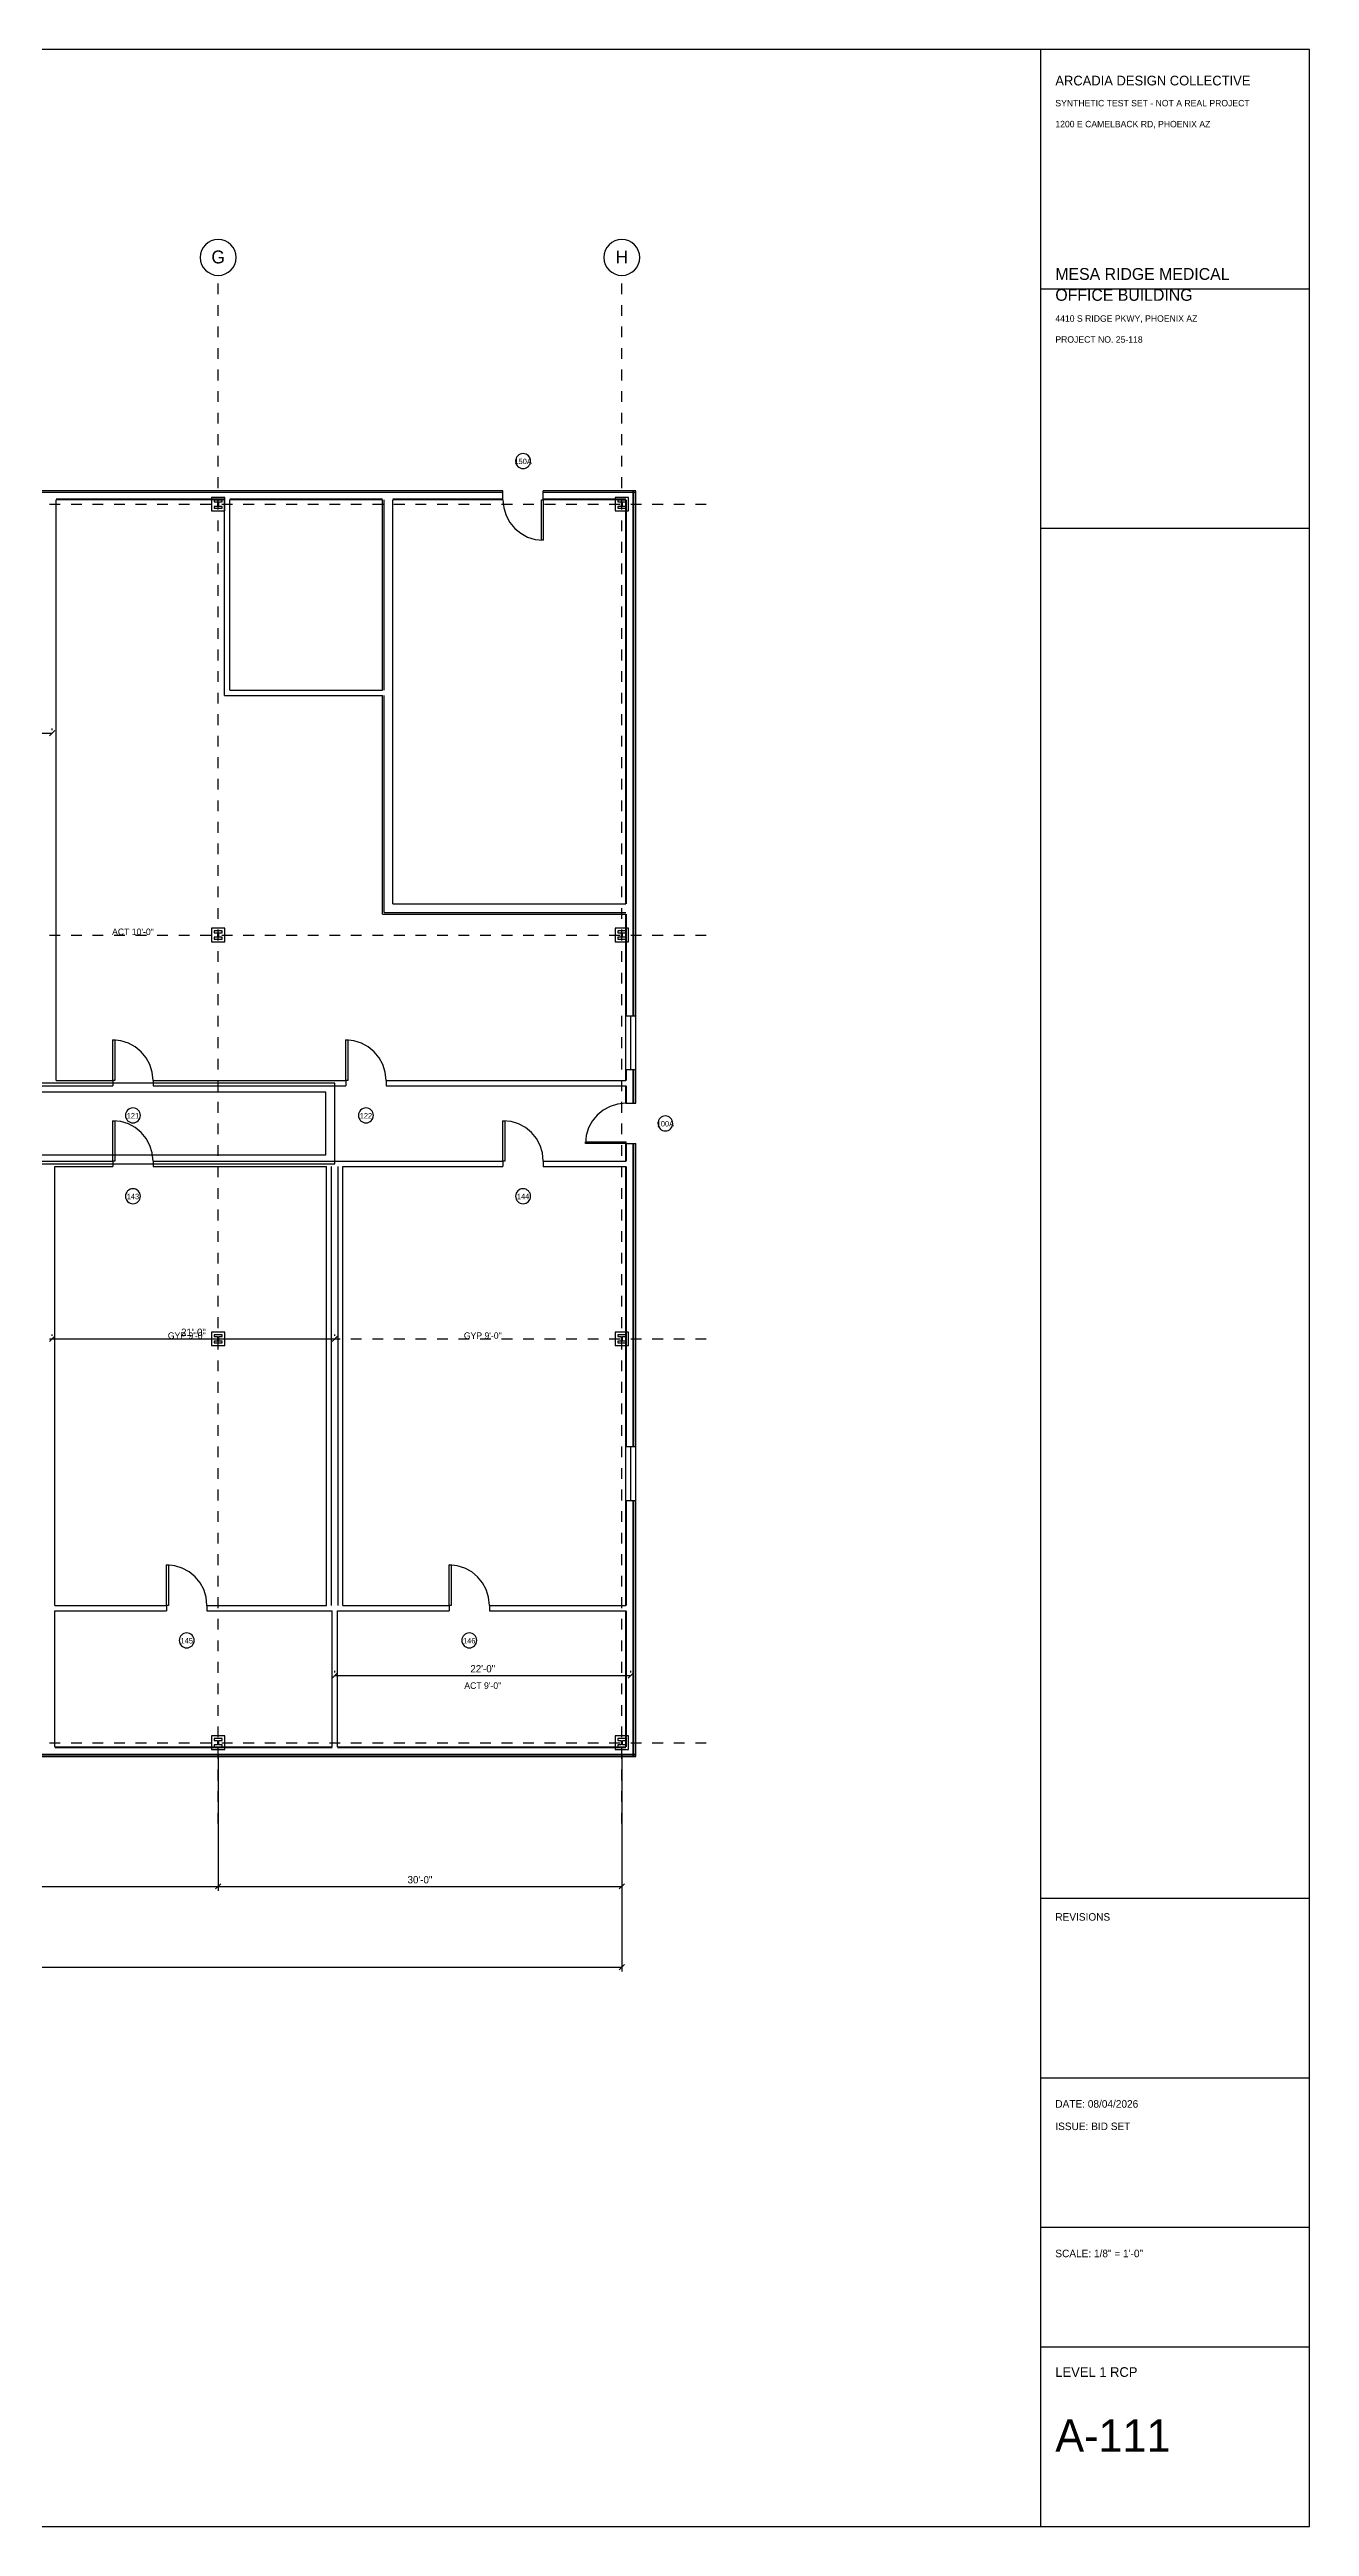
# Model space of a CAD drawing. Header units: inches. Extents: x 0.5 to 35.5, y 0.5 to 23.5.
# Drawn here: x 23.79 to 35.5, y 0.5 to 23.5 of the extents above; entities that cross this region are included whole.
import ezdxf
from ezdxf.enums import TextEntityAlignment as Align

# ---------------------------------------------------------------- set-up
doc = ezdxf.new("R2010")
doc.units = ezdxf.units.IN
doc.linetypes.add('DASHED', pattern=[0.125, 0.0833, -0.0417])
for name, color, linetype in [('A-ANNO-DIMS', 5, 'CONTINUOUS'), ('A-ANNO-SYMB', 5, 'CONTINUOUS'), ('A-ANNO-TEXT', 4, 'CONTINUOUS'), ('A-CLNG-SOFF', 3, 'CONTINUOUS'), ('A-COLS', 7, 'CONTINUOUS'), ('A-DOOR', 4, 'CONTINUOUS'), ('A-GLAZ', 3, 'CONTINUOUS'), ('A-WALL', 2, 'CONTINUOUS'), ('A-WALL-CMU', 6, 'CONTINUOUS'), ('G-ANNO-TTLB', 6, 'CONTINUOUS'), ('S-GRID', 1, 'CONTINUOUS')]:
    doc.layers.add(name, color=color, linetype=linetype)

msp = doc.modelspace()

# ---------------------------------------------------------------- linework, layer by layer
at = {"layer": 'A-ANNO-DIMS'}
for p, q in [((21.61069, 17.15278), (23.81944, 17.15278)), ((23.79489, 17.12823), (23.844, 17.17733)), ((23.81944, 17.18056), (23.81944, 17.19444)), ((23.79489, 11.50323), (23.844, 11.55233)), ((23.81944, 11.55556), (23.81944, 11.56944)), ((23.81944, 11.52778), (26.44444, 11.52778)), ((26.41989, 11.50323), (26.469, 11.55233)), ((26.44444, 11.55556), (26.44444, 11.56944)), ((26.41989, 8.37823), (26.469, 8.42733)), ((26.44444, 8.43056), (26.44444, 8.44444)), ((26.44444, 8.40278), (29.19444, 8.40278)), ((29.16989, 8.37823), (29.219, 8.42733)), ((29.19444, 8.43056), (29.19444, 8.44444)), ((25.36111, 7.66625), (25.36111, 6.40236)), ((25.36111, 7.66625), (25.36111, 6.40236)), ((29.11111, 7.66625), (29.11111, 6.40236)), ((29.11111, 7.66625), (29.11111, 5.65236)), ((21.61111, 6.44403), (25.36111, 6.44403)), ((25.33656, 6.41948), (25.38566, 6.46858)), ((25.33656, 6.41948), (25.38566, 6.46858)), ((25.36111, 6.44403), (29.11111, 6.44403)), ((29.08656, 6.41948), (29.13566, 6.46858)), ((3.19444, 5.69403), (29.11111, 5.69403)), ((29.08656, 5.66948), (29.13566, 5.71858))]:
    msp.add_line(p, q, dxfattribs=at)
at = {"layer": 'A-ANNO-SYMB'}
for p, q in [((28.12641, 19.69242), (28.125, 19.67843)), ((28.125, 19.67843), (28.12641, 19.66443)), ((28.13046, 19.70546), (28.12641, 19.69242)), ((28.12641, 19.66443), (28.13046, 19.6514)), ((28.13686, 19.71726), (28.13046, 19.70546)), ((28.13046, 19.6514), (28.13686, 19.6396)), ((28.14534, 19.72753), (28.13686, 19.71726)), ((28.13686, 19.6396), (28.14534, 19.62932)), ((28.15562, 19.73601), (28.14534, 19.72753)), ((28.14534, 19.62932), (28.15562, 19.62084)), ((28.16741, 19.74242), (28.15562, 19.73601)), ((28.15562, 19.62084), (28.16741, 19.61444)), ((28.18045, 19.74646), (28.16741, 19.74242)), ((28.16741, 19.61444), (28.18045, 19.6104)), ((28.19444, 19.74787), (28.18045, 19.74646)), ((28.18045, 19.6104), (28.19444, 19.60898)), ((28.20844, 19.74646), (28.19444, 19.74787)), ((28.19444, 19.60898), (28.20844, 19.6104)), ((28.22148, 19.74242), (28.20844, 19.74646)), ((28.20844, 19.6104), (28.22148, 19.61444)), ((28.23327, 19.73601), (28.22148, 19.74242)), ((28.22148, 19.61444), (28.23327, 19.62084)), ((28.24355, 19.72753), (28.23327, 19.73601)), ((28.23327, 19.62084), (28.24355, 19.62932)), ((28.25203, 19.71726), (28.24355, 19.72753)), ((28.24355, 19.62932), (28.25203, 19.6396)), ((28.25843, 19.70546), (28.25203, 19.71726)), ((28.25203, 19.6396), (28.25843, 19.6514)), ((28.26248, 19.69242), (28.25843, 19.70546)), ((28.25843, 19.6514), (28.26248, 19.66443)), ((28.26389, 19.67843), (28.26248, 19.69242)), ((28.26248, 19.66443), (28.26389, 19.67843)), ((24.50141, 13.61638), (24.5, 13.60239)), ((24.5, 13.60239), (24.50141, 13.58839)), ((24.50546, 13.62942), (24.50141, 13.61638)), ((24.50141, 13.58839), (24.50546, 13.57536)), ((24.51186, 13.64121), (24.50546, 13.62942)), ((24.50546, 13.57536), (24.51186, 13.56356)), ((24.52034, 13.65149), (24.51186, 13.64121)), ((24.53062, 13.65997), (24.52034, 13.65149)), ((24.54241, 13.66637), (24.53062, 13.65997)), ((24.55545, 13.67042), (24.54241, 13.66637)), ((24.56944, 13.67183), (24.55545, 13.67042)), ((24.58344, 13.67042), (24.56944, 13.67183)), ((24.59648, 13.66637), (24.58344, 13.67042)), ((24.60827, 13.65997), (24.59648, 13.66637)), ((24.61855, 13.65149), (24.60827, 13.65997)), ((24.62703, 13.64121), (24.61855, 13.65149)), ((24.63343, 13.62942), (24.62703, 13.64121)), ((24.62703, 13.56356), (24.63343, 13.57536)), ((24.63748, 13.61638), (24.63343, 13.62942)), ((24.63343, 13.57536), (24.63748, 13.58839)), ((24.63889, 13.60239), (24.63748, 13.61638)), ((24.63748, 13.58839), (24.63889, 13.60239)), ((26.66612, 13.61638), (26.66471, 13.60239)), ((26.66471, 13.60239), (26.66612, 13.58839)), ((26.67017, 13.62942), (26.66612, 13.61638)), ((26.66612, 13.58839), (26.67017, 13.57536)), ((26.67657, 13.64121), (26.67017, 13.62942)), ((26.67017, 13.57536), (26.67657, 13.56356)), ((26.68505, 13.65149), (26.67657, 13.64121)), ((26.69533, 13.65997), (26.68505, 13.65149)), ((26.70713, 13.66637), (26.69533, 13.65997)), ((26.72016, 13.67042), (26.70713, 13.66637)), ((26.73416, 13.67183), (26.72016, 13.67042)), ((26.74815, 13.67042), (26.73416, 13.67183)), ((26.76119, 13.66637), (26.74815, 13.67042)), ((26.77299, 13.65997), (26.76119, 13.66637)), ((26.78326, 13.65149), (26.77299, 13.65997)), ((26.79174, 13.64121), (26.78326, 13.65149)), ((26.79815, 13.62942), (26.79174, 13.64121)), ((26.79174, 13.56356), (26.79815, 13.57536)), ((26.80219, 13.61638), (26.79815, 13.62942)), ((26.79815, 13.57536), (26.80219, 13.58839)), ((26.8036, 13.60239), (26.80219, 13.61638)), ((26.80219, 13.58839), (26.8036, 13.60239)), ((29.46656, 13.57688), (29.45808, 13.5666)), ((29.47684, 13.58536), (29.46656, 13.57688)), ((29.48864, 13.59176), (29.47684, 13.58536)), ((29.50167, 13.59581), (29.48864, 13.59176)), ((29.51567, 13.59722), (29.50167, 13.59581)), ((29.52966, 13.59581), (29.51567, 13.59722)), ((29.5427, 13.59176), (29.52966, 13.59581)), ((29.5545, 13.58536), (29.5427, 13.59176)), ((29.56477, 13.57688), (29.5545, 13.58536)), ((29.57325, 13.5666), (29.56477, 13.57688)), ((24.51186, 13.56356), (24.52034, 13.55328)), ((24.52034, 13.55328), (24.53062, 13.5448)), ((24.53062, 13.5448), (24.54241, 13.5384)), ((24.54241, 13.5384), (24.55545, 13.53435)), ((24.55545, 13.53435), (24.56944, 13.53294)), ((24.56944, 13.53294), (24.58344, 13.53435)), ((24.58344, 13.53435), (24.59648, 13.5384)), ((24.59648, 13.5384), (24.60827, 13.5448)), ((24.60827, 13.5448), (24.61855, 13.55328)), ((24.61855, 13.55328), (24.62703, 13.56356)), ((26.67657, 13.56356), (26.68505, 13.55328)), ((26.68505, 13.55328), (26.69533, 13.5448)), ((26.69533, 13.5448), (26.70713, 13.5384)), ((26.70713, 13.5384), (26.72016, 13.53435)), ((26.72016, 13.53435), (26.73416, 13.53294)), ((26.73416, 13.53294), (26.74815, 13.53435)), ((26.74815, 13.53435), (26.76119, 13.5384)), ((26.76119, 13.5384), (26.77299, 13.5448)), ((26.77299, 13.5448), (26.78326, 13.55328)), ((26.78326, 13.55328), (26.79174, 13.56356)), ((29.44763, 13.54177), (29.44622, 13.52778)), ((29.44622, 13.52778), (29.44763, 13.51378)), ((29.45168, 13.55481), (29.44763, 13.54177)), ((29.44763, 13.51378), (29.45168, 13.50075)), ((29.45808, 13.5666), (29.45168, 13.55481)), ((29.45168, 13.50075), (29.45808, 13.48895)), ((29.45808, 13.48895), (29.46656, 13.47867)), ((29.46656, 13.47867), (29.47684, 13.47019)), ((29.47684, 13.47019), (29.48864, 13.46379)), ((29.48864, 13.46379), (29.50167, 13.45974)), ((29.50167, 13.45974), (29.51567, 13.45833)), ((29.51567, 13.45833), (29.52966, 13.45974)), ((29.52966, 13.45974), (29.5427, 13.46379)), ((29.5427, 13.46379), (29.5545, 13.47019)), ((29.5545, 13.47019), (29.56477, 13.47867)), ((29.56477, 13.47867), (29.57325, 13.48895)), ((29.57966, 13.55481), (29.57325, 13.5666)), ((29.57325, 13.48895), (29.57966, 13.50075)), ((29.5837, 13.54177), (29.57966, 13.55481)), ((29.57966, 13.50075), (29.5837, 13.51378)), ((29.58511, 13.52778), (29.5837, 13.54177)), ((29.5837, 13.51378), (29.58511, 13.52778)), ((24.51186, 12.89121), (24.50546, 12.87942)), ((24.52034, 12.90149), (24.51186, 12.89121)), ((24.53062, 12.90997), (24.52034, 12.90149)), ((24.54241, 12.91637), (24.53062, 12.90997)), ((24.55545, 12.92042), (24.54241, 12.91637)), ((24.56944, 12.92183), (24.55545, 12.92042)), ((24.58344, 12.92042), (24.56944, 12.92183)), ((24.59648, 12.91637), (24.58344, 12.92042)), ((24.60827, 12.90997), (24.59648, 12.91637)), ((24.61855, 12.90149), (24.60827, 12.90997)), ((24.62703, 12.89121), (24.61855, 12.90149)), ((24.63343, 12.87942), (24.62703, 12.89121)), ((28.13686, 12.89121), (28.13046, 12.87942)), ((28.14534, 12.90149), (28.13686, 12.89121)), ((28.15562, 12.90997), (28.14534, 12.90149)), ((28.16741, 12.91637), (28.15562, 12.90997)), ((28.18045, 12.92042), (28.16741, 12.91637)), ((28.19444, 12.92183), (28.18045, 12.92042)), ((28.20844, 12.92042), (28.19444, 12.92183)), ((28.22148, 12.91637), (28.20844, 12.92042)), ((28.23327, 12.90997), (28.22148, 12.91637)), ((28.24355, 12.90149), (28.23327, 12.90997)), ((28.25203, 12.89121), (28.24355, 12.90149)), ((28.25843, 12.87942), (28.25203, 12.89121)), ((24.50141, 12.86638), (24.5, 12.85239)), ((24.5, 12.85239), (24.50141, 12.83839)), ((24.50546, 12.87942), (24.50141, 12.86638)), ((24.50141, 12.83839), (24.50546, 12.82536)), ((24.50546, 12.82536), (24.51186, 12.81356)), ((24.51186, 12.81356), (24.52034, 12.80328)), ((24.52034, 12.80328), (24.53062, 12.7948)), ((24.53062, 12.7948), (24.54241, 12.7884)), ((24.54241, 12.7884), (24.55545, 12.78435)), ((24.55545, 12.78435), (24.56944, 12.78294)), ((24.56944, 12.78294), (24.58344, 12.78435)), ((24.58344, 12.78435), (24.59648, 12.7884)), ((24.59648, 12.7884), (24.60827, 12.7948)), ((24.60827, 12.7948), (24.61855, 12.80328)), ((24.61855, 12.80328), (24.62703, 12.81356)), ((24.62703, 12.81356), (24.63343, 12.82536)), ((24.63748, 12.86638), (24.63343, 12.87942)), ((24.63343, 12.82536), (24.63748, 12.83839)), ((24.63889, 12.85239), (24.63748, 12.86638)), ((24.63748, 12.83839), (24.63889, 12.85239)), ((28.12641, 12.86638), (28.125, 12.85239)), ((28.125, 12.85239), (28.12641, 12.83839)), ((28.13046, 12.87942), (28.12641, 12.86638)), ((28.12641, 12.83839), (28.13046, 12.82536)), ((28.13046, 12.82536), (28.13686, 12.81356)), ((28.13686, 12.81356), (28.14534, 12.80328)), ((28.14534, 12.80328), (28.15562, 12.7948)), ((28.15562, 12.7948), (28.16741, 12.7884)), ((28.16741, 12.7884), (28.18045, 12.78435)), ((28.18045, 12.78435), (28.19444, 12.78294)), ((28.19444, 12.78294), (28.20844, 12.78435)), ((28.20844, 12.78435), (28.22148, 12.7884)), ((28.22148, 12.7884), (28.23327, 12.7948)), ((28.23327, 12.7948), (28.24355, 12.80328)), ((28.24355, 12.80328), (28.25203, 12.81356)), ((28.25203, 12.81356), (28.25843, 12.82536)), ((28.26248, 12.86638), (28.25843, 12.87942)), ((28.25843, 12.82536), (28.26248, 12.83839)), ((28.26389, 12.85239), (28.26248, 12.86638)), ((28.26248, 12.83839), (28.26389, 12.85239)), ((25.00141, 8.74138), (25, 8.72739)), ((25.00546, 8.75442), (25.00141, 8.74138)), ((25.01186, 8.76621), (25.00546, 8.75442)), ((25.02034, 8.77649), (25.01186, 8.76621)), ((25.03062, 8.78497), (25.02034, 8.77649)), ((25.04241, 8.79137), (25.03062, 8.78497)), ((25.05545, 8.79542), (25.04241, 8.79137)), ((25.06944, 8.79683), (25.05545, 8.79542)), ((25.08344, 8.79542), (25.06944, 8.79683)), ((25.09648, 8.79137), (25.08344, 8.79542)), ((25.10827, 8.78497), (25.09648, 8.79137)), ((25.11855, 8.77649), (25.10827, 8.78497)), ((25.12703, 8.76621), (25.11855, 8.77649)), ((25.13343, 8.75442), (25.12703, 8.76621)), ((25.13748, 8.74138), (25.13343, 8.75442)), ((25.13889, 8.72739), (25.13748, 8.74138)), ((27.62641, 8.74138), (27.625, 8.72739)), ((27.63046, 8.75442), (27.62641, 8.74138)), ((27.63686, 8.76621), (27.63046, 8.75442)), ((27.64534, 8.77649), (27.63686, 8.76621)), ((27.65562, 8.78497), (27.64534, 8.77649)), ((27.66741, 8.79137), (27.65562, 8.78497)), ((27.68045, 8.79542), (27.66741, 8.79137)), ((27.69444, 8.79683), (27.68045, 8.79542)), ((27.70844, 8.79542), (27.69444, 8.79683)), ((27.72148, 8.79137), (27.70844, 8.79542)), ((27.73327, 8.78497), (27.72148, 8.79137)), ((27.74355, 8.77649), (27.73327, 8.78497)), ((27.75203, 8.76621), (27.74355, 8.77649)), ((27.75843, 8.75442), (27.75203, 8.76621)), ((27.76248, 8.74138), (27.75843, 8.75442)), ((27.76389, 8.72739), (27.76248, 8.74138)), ((25, 8.72739), (25.00141, 8.71339)), ((25.00141, 8.71339), (25.00546, 8.70036)), ((25.00546, 8.70036), (25.01186, 8.68856)), ((25.01186, 8.68856), (25.02034, 8.67828)), ((25.02034, 8.67828), (25.03062, 8.6698)), ((25.03062, 8.6698), (25.04241, 8.6634)), ((25.04241, 8.6634), (25.05545, 8.65935)), ((25.05545, 8.65935), (25.06944, 8.65794)), ((25.06944, 8.65794), (25.08344, 8.65935)), ((25.08344, 8.65935), (25.09648, 8.6634)), ((25.09648, 8.6634), (25.10827, 8.6698)), ((25.10827, 8.6698), (25.11855, 8.67828)), ((25.11855, 8.67828), (25.12703, 8.68856)), ((25.12703, 8.68856), (25.13343, 8.70036)), ((25.13343, 8.70036), (25.13748, 8.71339)), ((25.13748, 8.71339), (25.13889, 8.72739)), ((27.625, 8.72739), (27.62641, 8.71339)), ((27.62641, 8.71339), (27.63046, 8.70036)), ((27.63046, 8.70036), (27.63686, 8.68856)), ((27.63686, 8.68856), (27.64534, 8.67828)), ((27.64534, 8.67828), (27.65562, 8.6698)), ((27.65562, 8.6698), (27.66741, 8.6634)), ((27.66741, 8.6634), (27.68045, 8.65935)), ((27.68045, 8.65935), (27.69444, 8.65794)), ((27.69444, 8.65794), (27.70844, 8.65935)), ((27.70844, 8.65935), (27.72148, 8.6634)), ((27.72148, 8.6634), (27.73327, 8.6698)), ((27.73327, 8.6698), (27.74355, 8.67828)), ((27.74355, 8.67828), (27.75203, 8.68856)), ((27.75203, 8.68856), (27.75843, 8.70036)), ((27.75843, 8.70036), (27.76248, 8.71339)), ((27.76248, 8.71339), (27.76389, 8.72739))]:
    msp.add_line(p, q, dxfattribs=at)
at = {"layer": 'A-CLNG-SOFF'}
for p, q in [((26.44444, 13.90278), (6.94444, 13.90278)), ((26.36111, 13.81944), (7.02778, 13.81944)), ((26.36111, 13.23611), (26.36111, 13.81944)), ((26.44444, 13.15278), (26.44444, 13.90278)), ((6.94444, 13.15278), (26.44444, 13.15278)), ((7.02778, 13.23611), (26.36111, 13.23611))]:
    msp.add_line(p, q, dxfattribs=at)
at = {"layer": 'A-COLS'}
for p, q in [((25.42361, 19.34028), (25.29861, 19.34028)), ((25.29861, 19.34028), (25.29861, 19.21528)), ((25.42361, 19.21528), (25.42361, 19.34028)), ((29.17361, 19.34028), (29.04861, 19.34028)), ((29.04861, 19.34028), (29.04861, 19.21528)), ((29.17361, 19.21528), (29.17361, 19.34028)), ((25.29861, 19.21528), (25.42361, 19.21528)), ((25.39861, 19.31528), (25.32361, 19.31528)), ((25.32361, 19.31528), (25.32361, 19.29861)), ((25.32361, 19.29861), (25.35417, 19.29861)), ((25.35417, 19.25694), (25.32361, 19.25694)), ((25.32361, 19.25694), (25.32361, 19.24028)), ((25.32361, 19.24028), (25.39861, 19.24028)), ((25.35417, 19.29861), (25.35417, 19.25694)), ((25.36806, 19.25694), (25.36806, 19.29861)), ((25.36806, 19.29861), (25.39861, 19.29861)), ((25.39861, 19.25694), (25.36806, 19.25694)), ((25.39861, 19.29861), (25.39861, 19.31528)), ((25.39861, 19.24028), (25.39861, 19.25694)), ((29.04861, 19.21528), (29.17361, 19.21528)), ((29.14861, 19.31528), (29.07361, 19.31528)), ((29.07361, 19.31528), (29.07361, 19.29861)), ((29.07361, 19.29861), (29.10417, 19.29861)), ((29.10417, 19.25694), (29.07361, 19.25694)), ((29.07361, 19.25694), (29.07361, 19.24028)), ((29.07361, 19.24028), (29.14861, 19.24028)), ((29.10417, 19.29861), (29.10417, 19.25694)), ((29.11806, 19.25694), (29.11806, 19.29861)), ((29.11806, 19.29861), (29.14861, 19.29861)), ((29.14861, 19.25694), (29.11806, 19.25694)), ((29.14861, 19.29861), (29.14861, 19.31528)), ((29.14861, 19.24028), (29.14861, 19.25694)), ((25.42361, 15.34028), (25.29861, 15.34028)), ((25.29861, 15.34028), (25.29861, 15.21528)), ((25.29861, 15.21528), (25.42361, 15.21528)), ((25.39861, 15.31528), (25.32361, 15.31528)), ((25.32361, 15.31528), (25.32361, 15.29861)), ((25.32361, 15.29861), (25.35417, 15.29861)), ((25.35417, 15.25694), (25.32361, 15.25694)), ((25.32361, 15.25694), (25.32361, 15.24028)), ((25.32361, 15.24028), (25.39861, 15.24028)), ((25.35417, 15.29861), (25.35417, 15.25694)), ((25.36806, 15.25694), (25.36806, 15.29861)), ((25.36806, 15.29861), (25.39861, 15.29861)), ((25.39861, 15.25694), (25.36806, 15.25694)), ((25.39861, 15.29861), (25.39861, 15.31528)), ((25.39861, 15.24028), (25.39861, 15.25694)), ((25.42361, 15.21528), (25.42361, 15.34028)), ((29.17361, 15.34028), (29.04861, 15.34028)), ((29.04861, 15.34028), (29.04861, 15.21528)), ((29.04861, 15.21528), (29.17361, 15.21528)), ((29.14861, 15.31528), (29.07361, 15.31528)), ((29.07361, 15.31528), (29.07361, 15.29861)), ((29.07361, 15.29861), (29.10417, 15.29861)), ((29.10417, 15.25694), (29.07361, 15.25694)), ((29.07361, 15.25694), (29.07361, 15.24028)), ((29.07361, 15.24028), (29.14861, 15.24028)), ((29.10417, 15.29861), (29.10417, 15.25694)), ((29.11806, 15.25694), (29.11806, 15.29861)), ((29.11806, 15.29861), (29.14861, 15.29861)), ((29.14861, 15.25694), (29.11806, 15.25694)), ((29.14861, 15.29861), (29.14861, 15.31528)), ((29.14861, 15.24028), (29.14861, 15.25694)), ((29.17361, 15.21528), (29.17361, 15.34028)), ((25.42361, 11.59028), (25.29861, 11.59028)), ((25.29861, 11.59028), (25.29861, 11.46528)), ((25.39861, 11.56528), (25.32361, 11.56528)), ((25.32361, 11.56528), (25.32361, 11.54861)), ((25.32361, 11.54861), (25.35417, 11.54861)), ((25.35417, 11.50694), (25.32361, 11.50694)), ((25.32361, 11.50694), (25.32361, 11.49028)), ((25.35417, 11.54861), (25.35417, 11.50694)), ((25.36806, 11.50694), (25.36806, 11.54861)), ((25.36806, 11.54861), (25.39861, 11.54861)), ((25.39861, 11.50694), (25.36806, 11.50694)), ((25.39861, 11.54861), (25.39861, 11.56528)), ((25.39861, 11.49028), (25.39861, 11.50694)), ((25.42361, 11.46528), (25.42361, 11.59028)), ((29.17361, 11.59028), (29.04861, 11.59028)), ((29.04861, 11.59028), (29.04861, 11.46528)), ((29.14861, 11.56528), (29.07361, 11.56528)), ((29.07361, 11.56528), (29.07361, 11.54861)), ((29.07361, 11.54861), (29.10417, 11.54861)), ((29.10417, 11.50694), (29.07361, 11.50694)), ((29.07361, 11.50694), (29.07361, 11.49028)), ((29.10417, 11.54861), (29.10417, 11.50694)), ((29.11806, 11.50694), (29.11806, 11.54861)), ((29.11806, 11.54861), (29.14861, 11.54861)), ((29.14861, 11.50694), (29.11806, 11.50694)), ((29.14861, 11.54861), (29.14861, 11.56528)), ((29.14861, 11.49028), (29.14861, 11.50694)), ((29.17361, 11.46528), (29.17361, 11.59028)), ((25.29861, 11.46528), (25.42361, 11.46528)), ((25.32361, 11.49028), (25.39861, 11.49028)), ((29.04861, 11.46528), (29.17361, 11.46528)), ((29.07361, 11.49028), (29.14861, 11.49028)), ((25.42361, 7.84028), (25.29861, 7.84028)), ((25.29861, 7.84028), (25.29861, 7.71528)), ((25.42361, 7.71528), (25.42361, 7.84028)), ((29.17361, 7.84028), (29.04861, 7.84028)), ((29.04861, 7.84028), (29.04861, 7.71528)), ((29.17361, 7.71528), (29.17361, 7.84028)), ((25.29861, 7.71528), (25.42361, 7.71528)), ((25.39861, 7.81528), (25.32361, 7.81528)), ((25.32361, 7.81528), (25.32361, 7.79861)), ((25.32361, 7.79861), (25.35417, 7.79861)), ((25.35417, 7.75694), (25.32361, 7.75694)), ((25.32361, 7.75694), (25.32361, 7.74028)), ((25.32361, 7.74028), (25.39861, 7.74028)), ((25.35417, 7.79861), (25.35417, 7.75694)), ((25.36806, 7.75694), (25.36806, 7.79861)), ((25.36806, 7.79861), (25.39861, 7.79861)), ((25.39861, 7.75694), (25.36806, 7.75694)), ((25.39861, 7.79861), (25.39861, 7.81528)), ((25.39861, 7.74028), (25.39861, 7.75694)), ((29.04861, 7.71528), (29.17361, 7.71528)), ((29.14861, 7.81528), (29.07361, 7.81528)), ((29.07361, 7.81528), (29.07361, 7.79861)), ((29.07361, 7.79861), (29.10417, 7.79861)), ((29.10417, 7.75694), (29.07361, 7.75694)), ((29.07361, 7.75694), (29.07361, 7.74028)), ((29.07361, 7.74028), (29.14861, 7.74028)), ((29.10417, 7.79861), (29.10417, 7.75694)), ((29.11806, 7.75694), (29.11806, 7.79861)), ((29.11806, 7.79861), (29.14861, 7.79861)), ((29.14861, 7.75694), (29.11806, 7.75694)), ((29.14861, 7.79861), (29.14861, 7.81528)), ((29.14861, 7.74028), (29.14861, 7.75694))]:
    msp.add_line(p, q, dxfattribs=at)
at = {"layer": 'A-DOOR'}
for p, q in [((28.00694, 19.31879), (28.01456, 19.24322)), ((28.01456, 19.24322), (28.03641, 19.17283)), ((28.03641, 19.17283), (28.07099, 19.10913)), ((28.07099, 19.10913), (28.11678, 19.05363)), ((28.36372, 18.94379), (28.36372, 19.31879)), ((28.36372, 19.31879), (28.38194, 19.31879)), ((28.38194, 19.31879), (28.38194, 18.94379)), ((28.11678, 19.05363), (28.17228, 19.00784)), ((28.17228, 19.00784), (28.23598, 18.97326)), ((28.23598, 18.97326), (28.30637, 18.95141)), ((28.30637, 18.95141), (28.38194, 18.94379)), ((28.38194, 18.94379), (28.36372, 18.94379)), ((24.38194, 13.92817), (24.38194, 14.30317)), ((24.38194, 14.30317), (24.40017, 14.30317)), ((24.45752, 14.29555), (24.38194, 14.30317)), ((24.40017, 14.30317), (24.40017, 13.92817)), ((24.52791, 14.2737), (24.45752, 14.29555)), ((24.59161, 14.23912), (24.52791, 14.2737)), ((26.54666, 13.92817), (26.54666, 14.30317)), ((26.54666, 14.30317), (26.56489, 14.30317)), ((26.62223, 14.29555), (26.54666, 14.30317)), ((26.56489, 14.30317), (26.56489, 13.92817)), ((26.69262, 14.2737), (26.62223, 14.29555)), ((26.75632, 14.23912), (26.69262, 14.2737)), ((24.64711, 14.19333), (24.59161, 14.23912)), ((24.6929, 14.13783), (24.64711, 14.19333)), ((24.72748, 14.07414), (24.6929, 14.13783)), ((24.74933, 14.00374), (24.72748, 14.07414)), ((26.81182, 14.19333), (26.75632, 14.23912)), ((26.85761, 14.13783), (26.81182, 14.19333)), ((26.89219, 14.07414), (26.85761, 14.13783)), ((26.91404, 14.00374), (26.89219, 14.07414)), ((24.40017, 13.92817), (24.38194, 13.92817)), ((24.75694, 13.92817), (24.74933, 14.00374)), ((26.56489, 13.92817), (26.54666, 13.92817)), ((26.92166, 13.92817), (26.91404, 14.00374)), ((28.88306, 13.60544), (28.83726, 13.54994)), ((28.93855, 13.65123), (28.88306, 13.60544)), ((29.00225, 13.68581), (28.93855, 13.65123)), ((29.07264, 13.70766), (29.00225, 13.68581)), ((29.14822, 13.71528), (29.07264, 13.70766)), ((24.38194, 13.17817), (24.38194, 13.55317)), ((24.38194, 13.55317), (24.40017, 13.55317)), ((24.45752, 13.54555), (24.38194, 13.55317)), ((24.40017, 13.55317), (24.40017, 13.17817)), ((24.52791, 13.5237), (24.45752, 13.54555)), ((24.59161, 13.48912), (24.52791, 13.5237)), ((24.64711, 13.44333), (24.59161, 13.48912)), ((24.6929, 13.38783), (24.64711, 13.44333)), ((24.72748, 13.32414), (24.6929, 13.38783)), ((28.00694, 13.17817), (28.00694, 13.55317)), ((28.00694, 13.55317), (28.02517, 13.55317)), ((28.08252, 13.54555), (28.00694, 13.55317)), ((28.02517, 13.55317), (28.02517, 13.17817)), ((28.15291, 13.5237), (28.08252, 13.54555)), ((28.21661, 13.48912), (28.15291, 13.5237)), ((28.27211, 13.44333), (28.21661, 13.48912)), ((28.3179, 13.38783), (28.27211, 13.44333)), ((28.35248, 13.32414), (28.3179, 13.38783)), ((28.78084, 13.41585), (28.77322, 13.34028)), ((28.77322, 13.34028), (28.77322, 13.35851)), ((28.77322, 13.35851), (29.14822, 13.35851)), ((29.14822, 13.34028), (28.77322, 13.34028)), ((28.80269, 13.48624), (28.78084, 13.41585)), ((28.83726, 13.54994), (28.80269, 13.48624)), ((29.14822, 13.35851), (29.14822, 13.34028)), ((24.40017, 13.17817), (24.38194, 13.17817)), ((24.74933, 13.25374), (24.72748, 13.32414)), ((24.75694, 13.17817), (24.74933, 13.25374)), ((28.02517, 13.17817), (28.00694, 13.17817)), ((28.37433, 13.25374), (28.35248, 13.32414)), ((28.38194, 13.17817), (28.37433, 13.25374)), ((24.88194, 9.05317), (24.88194, 9.42817)), ((24.88194, 9.42817), (24.90017, 9.42817)), ((24.95752, 9.42055), (24.88194, 9.42817)), ((24.90017, 9.42817), (24.90017, 9.05317)), ((25.02791, 9.3987), (24.95752, 9.42055)), ((25.09161, 9.36412), (25.02791, 9.3987)), ((25.14711, 9.31833), (25.09161, 9.36412)), ((25.1929, 9.26283), (25.14711, 9.31833)), ((25.22748, 9.19914), (25.1929, 9.26283)), ((27.50694, 9.05317), (27.50694, 9.42817)), ((27.50694, 9.42817), (27.52517, 9.42817)), ((27.58252, 9.42055), (27.50694, 9.42817)), ((27.52517, 9.42817), (27.52517, 9.05317)), ((27.65291, 9.3987), (27.58252, 9.42055)), ((27.71661, 9.36412), (27.65291, 9.3987)), ((27.77211, 9.31833), (27.71661, 9.36412)), ((27.8179, 9.26283), (27.77211, 9.31833)), ((27.85248, 9.19914), (27.8179, 9.26283)), ((24.90017, 9.05317), (24.88194, 9.05317)), ((25.24933, 9.12874), (25.22748, 9.19914)), ((25.25694, 9.05317), (25.24933, 9.12874)), ((27.52517, 9.05317), (27.50694, 9.05317)), ((27.87433, 9.12874), (27.85248, 9.19914)), ((27.88194, 9.05317), (27.87433, 9.12874))]:
    msp.add_line(p, q, dxfattribs=at)
at = {"layer": 'A-GLAZ'}
for p, q in [((29.14822, 14.02778), (29.14822, 14.52778)), ((29.19444, 14.02778), (29.19444, 14.52778)), ((29.24067, 14.02778), (29.24067, 14.52778)), ((29.14822, 10.02778), (29.14822, 10.52778)), ((29.19444, 10.02778), (29.19444, 10.52778)), ((29.24067, 10.02778), (29.24067, 10.52778))]:
    msp.add_line(p, q, dxfattribs=at)
at = {"layer": 'A-WALL'}
for p, q in [((28.00694, 19.40343), (23.25694, 19.40343)), ((28.00694, 19.3878), (23.25694, 19.3878)), ((25.4197, 19.3253), (23.8572, 19.3253)), ((26.88911, 19.3253), (25.46918, 19.3253)), ((28.00694, 19.3253), (26.98416, 19.3253)), ((28.00694, 19.31879), (28.00694, 19.40343)), ((29.24067, 19.40343), (28.38194, 19.40343)), ((28.38194, 19.31879), (28.38194, 19.40343)), ((29.24067, 19.3878), (28.38194, 19.3878)), ((29.14822, 19.3253), (28.38194, 19.3253)), ((29.21723, 14.52778), (29.21723, 19.40343)), ((29.22374, 14.52778), (29.22374, 19.40343)), ((29.24067, 14.52778), (29.24067, 19.40343)), ((25.4197, 19.31879), (23.8572, 19.31879)), ((23.8572, 13.92817), (23.8572, 19.31879)), ((25.4197, 17.50304), (25.4197, 19.31879)), ((26.88911, 19.31879), (25.46918, 19.31879)), ((25.46918, 17.55252), (25.46918, 19.31879)), ((26.88911, 17.55252), (26.88911, 19.31879)), ((26.90473, 17.55252), (26.90473, 19.31879)), ((28.00694, 19.31879), (26.98416, 19.31879)), ((29.14822, 19.31879), (28.38194, 19.31879)), ((29.14822, 15.56749), (29.14822, 19.31879)), ((29.15473, 15.56749), (29.15473, 19.31879)), ((25.4197, 17.50304), (26.88911, 17.50304)), ((25.46918, 17.55252), (26.88911, 17.55252)), ((26.88911, 15.47244), (26.88911, 17.50304)), ((26.90473, 15.48806), (26.90473, 17.50304)), ((26.88911, 15.47244), (29.14822, 15.47244)), ((26.90473, 15.48806), (29.14822, 15.48806)), ((29.14822, 14.52778), (29.14822, 15.47244)), ((29.15473, 14.52778), (29.15473, 15.47244)), ((29.14822, 14.52778), (29.24067, 14.52778)), ((23.06944, 13.87739), (24.38194, 13.87739)), ((23.8572, 13.92817), (24.38194, 13.92817)), ((24.38194, 13.92817), (24.38194, 13.87739)), ((24.75694, 13.92817), (26.54666, 13.92817)), ((24.75694, 13.92817), (24.75694, 13.87739)), ((24.75694, 13.87739), (26.54666, 13.87739)), ((26.54666, 13.92817), (26.54666, 13.87739)), ((26.92166, 13.92817), (29.14822, 13.92817)), ((26.92166, 13.92817), (26.92166, 13.87739)), ((26.92166, 13.87739), (29.14822, 13.87739)), ((29.14822, 13.92817), (29.14822, 14.02778)), ((29.14822, 14.02778), (29.24067, 14.02778)), ((29.14822, 13.71528), (29.14822, 13.87739)), ((29.15473, 13.92817), (29.15473, 14.02778)), ((29.15473, 13.71528), (29.15473, 13.87739)), ((29.21723, 13.71528), (29.21723, 14.02778)), ((29.22374, 13.71528), (29.22374, 14.02778)), ((29.24067, 13.71528), (29.24067, 14.02778)), ((29.14822, 13.71528), (29.24067, 13.71528)), ((29.14822, 13.17817), (29.14822, 13.34028)), ((29.14822, 13.34028), (29.24067, 13.34028)), ((29.15473, 13.17817), (29.15473, 13.34028)), ((29.21723, 10.52778), (29.21723, 13.34028)), ((29.22374, 10.52778), (29.22374, 13.34028)), ((29.24067, 10.52778), (29.24067, 13.34028)), ((23.06944, 13.17817), (24.38194, 13.17817)), ((23.84484, 13.12739), (24.38194, 13.12739)), ((23.84484, 9.05317), (23.84484, 13.12739)), ((24.38194, 13.17817), (24.38194, 13.12739)), ((24.75694, 13.17817), (28.00694, 13.17817)), ((24.75694, 13.17817), (24.75694, 13.12739)), ((24.75694, 13.12739), (26.36892, 13.12739)), ((26.36892, 9.05317), (26.36892, 13.12739)), ((26.41319, 9.05317), (26.41319, 13.12739)), ((26.47569, 9.05317), (26.47569, 13.12739)), ((26.51997, 13.12739), (28.00694, 13.12739)), ((26.51997, 9.05317), (26.51997, 13.12739)), ((28.00694, 13.17817), (28.00694, 13.12739)), ((28.38194, 13.17817), (29.14822, 13.17817)), ((28.38194, 13.17817), (28.38194, 13.12739)), ((28.38194, 13.12739), (29.14822, 13.12739)), ((29.14822, 10.52778), (29.14822, 13.12739)), ((29.15473, 10.52778), (29.15473, 13.12739)), ((29.14822, 10.52778), (29.24067, 10.52778)), ((29.14822, 9.05317), (29.14822, 10.02778)), ((29.14822, 10.02778), (29.24067, 10.02778)), ((29.15473, 9.05317), (29.15473, 10.02778)), ((29.21723, 7.64822), (29.21723, 10.02778)), ((29.22374, 7.64822), (29.22374, 10.02778)), ((29.24067, 7.64822), (29.24067, 10.02778)), ((23.84484, 9.05317), (24.88194, 9.05317)), ((23.84484, 7.74067), (23.84484, 9.00239)), ((23.84484, 9.00239), (24.88194, 9.00239)), ((24.88194, 9.05317), (24.88194, 9.00239)), ((25.25694, 9.05317), (26.36892, 9.05317)), ((25.25694, 9.05317), (25.25694, 9.00239)), ((25.25694, 9.00239), (26.41905, 9.00239)), ((26.41905, 7.74067), (26.41905, 9.00239)), ((26.46984, 9.00239), (27.50694, 9.00239)), ((26.46984, 7.74067), (26.46984, 9.00239)), ((26.51997, 9.05317), (27.50694, 9.05317)), ((27.50694, 9.05317), (27.50694, 9.00239)), ((27.88194, 9.05317), (29.14822, 9.05317)), ((27.88194, 9.05317), (27.88194, 9.00239)), ((27.88194, 9.00239), (29.14822, 9.00239)), ((29.14822, 7.74067), (29.14822, 9.00239)), ((29.15473, 7.74067), (29.15473, 9.00239)), ((23.06944, 7.67166), (29.24067, 7.67166)), ((23.06944, 7.66515), (29.24067, 7.66515)), ((23.06944, 7.64822), (29.24067, 7.64822)), ((23.84484, 7.74067), (26.41905, 7.74067)), ((23.84484, 7.73416), (26.41905, 7.73416)), ((26.46984, 7.74067), (29.14822, 7.74067)), ((26.46984, 7.73416), (29.14822, 7.73416))]:
    msp.add_line(p, q, dxfattribs=at)
at = {"layer": 'A-WALL-CMU'}
for p, q in [((26.90473, 17.55252), (26.90473, 19.31879)), ((26.98416, 15.56749), (26.98416, 19.31879)), ((26.90473, 15.48806), (26.90473, 17.50304)), ((26.90473, 15.48806), (29.14822, 15.48806)), ((26.98416, 15.56749), (29.14822, 15.56749))]:
    msp.add_line(p, q, dxfattribs=at)
at = {"layer": 'G-ANNO-TTLB'}
for p, q in [((35.5, 23.5), (0.5, 23.5)), ((35.5, 23.5), (33, 23.5)), ((33, 23.5), (33, 0.5)), ((35.5, 0.5), (35.5, 23.5)), ((35.5, 0.5), (35.5, 23.5)), ((33, 21.27778), (35.5, 21.27778)), ((33, 19.05556), (35.5, 19.05556)), ((33, 6.33333), (35.5, 6.33333)), ((33, 4.66667), (35.5, 4.66667)), ((33, 3.27778), (35.5, 3.27778)), ((33, 2.16667), (35.5, 2.16667)), ((0.5, 0.5), (35.5, 0.5)), ((33, 0.5), (35.5, 0.5))]:
    msp.add_line(p, q, dxfattribs=at)
at = {"layer": 'S-GRID'}
for p, q in [((25.20754, 21.63432), (25.19783, 21.60303)), ((25.22291, 21.66263), (25.20754, 21.63432)), ((25.24326, 21.6873), (25.22291, 21.66263)), ((25.26793, 21.70765), (25.24326, 21.6873)), ((25.29624, 21.72301), (25.26793, 21.70765)), ((25.32752, 21.73273), (25.29624, 21.72301)), ((25.36111, 21.73611), (25.32752, 21.73273)), ((25.3947, 21.73273), (25.36111, 21.73611)), ((25.42599, 21.72301), (25.3947, 21.73273)), ((25.4543, 21.70765), (25.42599, 21.72301)), ((25.47896, 21.6873), (25.4543, 21.70765)), ((25.49931, 21.66263), (25.47896, 21.6873)), ((25.51468, 21.63432), (25.49931, 21.66263)), ((25.52439, 21.60303), (25.51468, 21.63432)), ((28.95754, 21.63432), (28.94783, 21.60303)), ((28.97291, 21.66263), (28.95754, 21.63432)), ((28.99326, 21.6873), (28.97291, 21.66263)), ((29.01793, 21.70765), (28.99326, 21.6873)), ((29.04624, 21.72301), (29.01793, 21.70765)), ((29.07752, 21.73273), (29.04624, 21.72301)), ((29.11111, 21.73611), (29.07752, 21.73273)), ((29.1447, 21.73273), (29.11111, 21.73611)), ((29.17599, 21.72301), (29.1447, 21.73273)), ((29.2043, 21.70765), (29.17599, 21.72301)), ((29.22896, 21.6873), (29.2043, 21.70765)), ((29.24931, 21.66263), (29.22896, 21.6873)), ((29.26468, 21.63432), (29.24931, 21.66263)), ((29.27439, 21.60303), (29.26468, 21.63432)), ((25.19783, 21.60303), (25.19444, 21.56944)), ((25.19444, 21.56944), (25.19783, 21.53586)), ((25.19783, 21.53586), (25.20754, 21.50457)), ((25.20754, 21.50457), (25.22291, 21.47626)), ((25.22291, 21.47626), (25.24326, 21.45159)), ((25.24326, 21.45159), (25.26793, 21.43124)), ((25.26793, 21.43124), (25.29624, 21.41588)), ((25.29624, 21.41588), (25.32752, 21.40616)), ((25.32752, 21.40616), (25.36111, 21.40278)), ((25.36111, 21.40278), (25.3947, 21.40616)), ((25.3947, 21.40616), (25.42599, 21.41588)), ((25.42599, 21.41588), (25.4543, 21.43124)), ((25.4543, 21.43124), (25.47896, 21.45159)), ((25.47896, 21.45159), (25.49931, 21.47626)), ((25.49931, 21.47626), (25.51468, 21.50457)), ((25.51468, 21.50457), (25.52439, 21.53586)), ((25.52778, 21.56944), (25.52439, 21.60303)), ((25.52439, 21.53586), (25.52778, 21.56944)), ((28.94783, 21.60303), (28.94444, 21.56944)), ((28.94444, 21.56944), (28.94783, 21.53586)), ((28.94783, 21.53586), (28.95754, 21.50457)), ((28.95754, 21.50457), (28.97291, 21.47626)), ((28.97291, 21.47626), (28.99326, 21.45159)), ((28.99326, 21.45159), (29.01793, 21.43124)), ((29.01793, 21.43124), (29.04624, 21.41588)), ((29.04624, 21.41588), (29.07752, 21.40616)), ((29.07752, 21.40616), (29.11111, 21.40278)), ((29.11111, 21.40278), (29.1447, 21.40616)), ((29.1447, 21.40616), (29.17599, 21.41588)), ((29.17599, 21.41588), (29.2043, 21.43124)), ((29.2043, 21.43124), (29.22896, 21.45159)), ((29.22896, 21.45159), (29.24931, 21.47626)), ((29.24931, 21.47626), (29.26468, 21.50457)), ((29.26468, 21.50457), (29.27439, 21.53586)), ((29.27778, 21.56944), (29.27439, 21.60303)), ((29.27439, 21.53586), (29.27778, 21.56944))]:
    msp.add_line(p, q, dxfattribs=at)
at = {"layer": 'S-GRID', "linetype": 'DASHED'}
for p, q in [((25.36111, 7.02778), (25.36111, 21.40278)), ((29.11111, 7.02778), (29.11111, 21.40278)), ((1.19444, 19.27778), (29.94444, 19.27778)), ((1.19444, 15.27778), (29.94444, 15.27778)), ((1.19444, 11.52778), (29.94444, 11.52778)), ((1.19444, 7.77778), (29.94444, 7.77778))]:
    msp.add_line(p, q, dxfattribs=at)

# ---------------------------------------------------------------- texts
at = {"layer": 'A-ANNO-DIMS'}
for s, p in [('21\'-0"', (25.13194, 11.55556)), ('22\'-0"', (27.81944, 8.43056)), ('30\'-0"', (27.23611, 6.47181))]:
    msp.add_text(s, height=0.0675, dxfattribs=at).set_placement(p, align=Align.CENTER)
at = {"layer": 'A-ANNO-SYMB'}
for s, p in [('150A', (28.19444, 19.65065)), ('121', (24.56944, 13.57461)), ('122', (26.73416, 13.57461)), ('100A', (29.51567, 13.5)), ('143', (24.56944, 12.82461)), ('144', (28.19444, 12.82461)), ('145', (25.06944, 8.69961)), ('146', (27.69444, 8.69961))]:
    msp.add_text(s, height=0.05, dxfattribs=at).set_placement(p, align=Align.CENTER)
at = {"layer": 'A-ANNO-TEXT'}
for s, p in [('ACT 10\'-0"', (24.56944, 15.27778)), ('GYP 9\'-0"', (25.06944, 11.52778)), ('GYP 9\'-0"', (27.81944, 11.52778)), ('ACT 9\'-0"', (27.81944, 8.27778))]:
    msp.add_text(s, height=0.06, dxfattribs=at).set_placement(p, align=Align.CENTER)
at = {"layer": 'G-ANNO-TTLB'}
for s, height, p in [('ARCADIA DESIGN COLLECTIVE', 0.09, (33.13889, 23.16667)), ('SYNTHETIC TEST SET - NOT A REAL PROJECT', 0.06, (33.13889, 22.97222)), ('1200 E CAMELBACK RD, PHOENIX AZ', 0.06, (33.13889, 22.77778)), ('MESA RIDGE MEDICAL', 0.11, (33.13889, 21.36111)), ('OFFICE BUILDING', 0.11, (33.13889, 21.16667)), ('4410 S RIDGE PKWY, PHOENIX AZ', 0.06, (33.13889, 20.97222)), ('PROJECT NO. 25-118', 0.06, (33.13889, 20.77778)), ('REVISIONS', 0.07, (33.13889, 6.125)), ('DATE: 08/04/2026', 0.07, (33.13889, 4.38889)), ('ISSUE: BID SET', 0.07, (33.13889, 4.18056)), ('SCALE: 1/8" = 1\'-0"', 0.07, (33.13889, 3)), ('LEVEL 1 RCP', 0.09, (33.13889, 1.88889)), ('A-111', 0.3, (33.13889, 1.19444))]:
    msp.add_text(s, height=height, dxfattribs=at).set_placement(p)
at = {"layer": 'S-GRID'}
for s, p in [('G', (25.36111, 21.51389)), ('H', (29.11111, 21.51389))]:
    msp.add_text(s, height=0.12, dxfattribs=at).set_placement(p, align=Align.CENTER)

doc.saveas('drawing.dxf')
